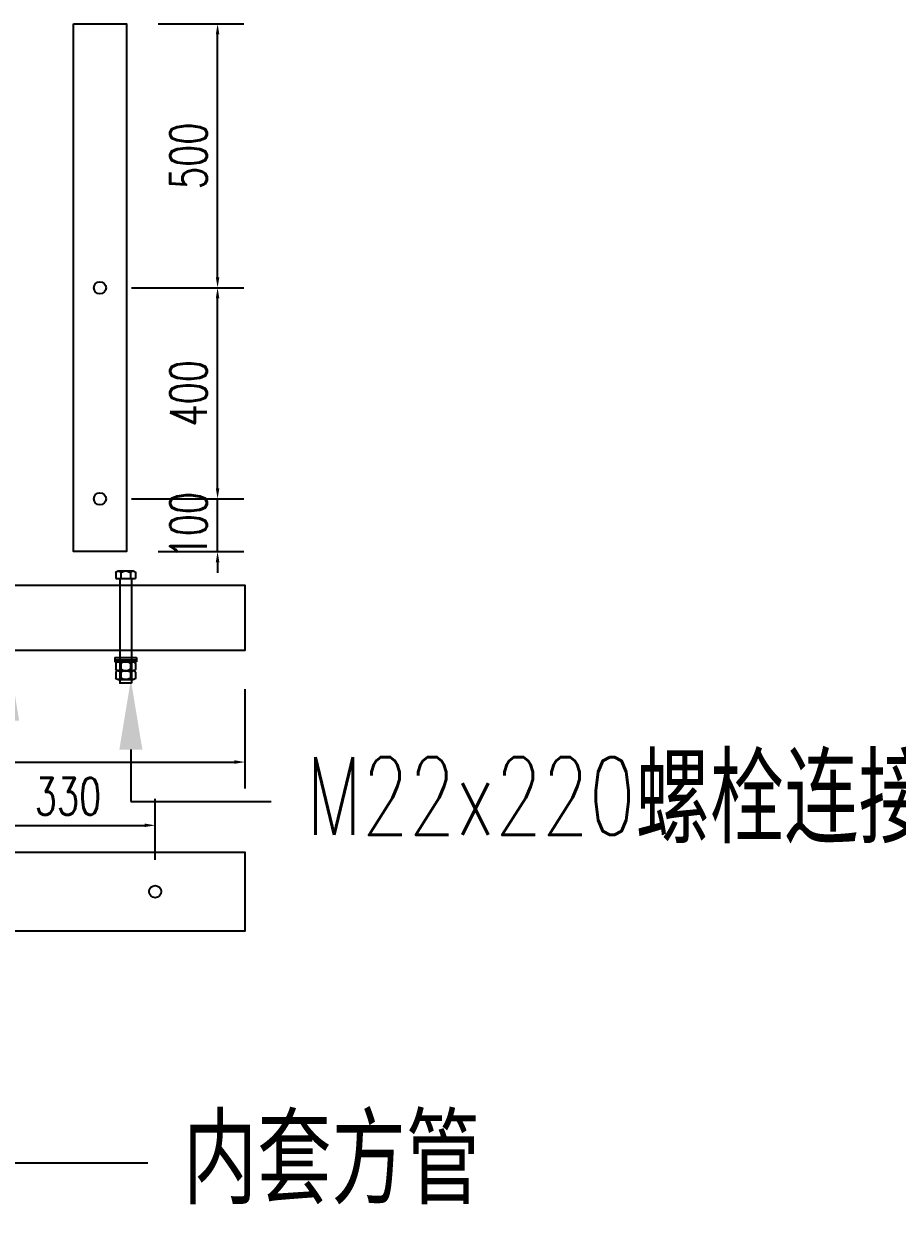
# Model space of a CAD drawing. Header units: millimetres. Extents: x -1612139 to -1300424, y 1145038 to 1536160.
# Drawn here: x -1509872 to -1508218, y 1163818 to 1166085 of the extents above; entities that cross this region are included whole.
import ezdxf
from ezdxf import colors
from ezdxf.entities.mleader import LeaderData, LeaderLine
from ezdxf.math import Vec2, Vec3

# ---------------------------------------------------------------- set-up
doc = ezdxf.new("R2010")
doc.units = ezdxf.units.MM
doc.header["$LTSCALE"] = 1000
doc.layers.get('0').update_dxf_attribs({"linetype": 'CONTINUOUS'})
doc.layers.get('DEFPOINTS').update_dxf_attribs({"linetype": 'CONTINUOUS'})
doc.layers.add('W-STEEL_FRAME钢架', color=3, linetype='CONTINUOUS')
doc.layers.add('方管150X150X12', color=3, linetype='CONTINUOUS')
doc.styles.get("Standard").update_dxf_attribs({"font": 'simplex.shx', "width": 0.7, "bigfont": 'hztxt.shx'})
doc.styles.add('STANDARD_T3', font='simplex.shx', dxfattribs={"width": 0.7, "bigfont": 'gbcbig.shx'})
doc.dimstyles.new('W&&20', dxfattribs={"dimtxt": 70, "dimasz": 20, "dimexe": 50, "dimexo": 60, "dimgap": 20, "dimtad": 1, "dimdec": 0, "dimzin": 0, "dimdsep": 46, "dimtxsty": 'STANDARD_T3', "dimcen": 0.09, "dimclrd": 1, "dimclre": 1, "dimclrt": 7, "dimazin": 2, "dimtfac": 1, "dimtdec": 0, "dimtix": 1, "dimtmove": 2, "dimatfit": 3, "dimfxl": 100, "dimtolj": 1, "dimtzin": 0, "dimarcsym": 0})

# ---------------------------------------------------------------- blocks, each defined once
blk = doc.blocks.new('*D375')
at = {"layer": 'DEFPOINTS', "color": 0, "transparency": 16777216}
for p in [(-1511453.2, 1164897.1), (-1509453.2, 1164884.1), (-1509453.2, 1164686)]:
    blk.add_point(p, dxfattribs=at)
at = {"layer": '方管150X150X12', "color": 1, "lineweight": -2, "transparency": 16777216}
for p, q in [((-1511453.2, 1164837.1), (-1511453.2, 1164636)), ((-1509453.2, 1164824.1), (-1509453.2, 1164636)), ((-1511433.2, 1164686), (-1509473.2, 1164686))]:
    blk.add_line(p, q, dxfattribs=at)
at = {"layer": '方管150X150X12', "color": 1, "transparency": 16777216}
for points in [[(-1511433.2, 1164689.4), (-1511433.2, 1164682.7), (-1511453.2, 1164686)], [(-1509473.2, 1164689.4), (-1509473.2, 1164682.7), (-1509453.2, 1164686)]]:
    blk.add_solid(points, dxfattribs=at)
at = {"layer": '方管150X150X12', "color": 7, "transparency": 16777216, "insert": (-1510453.2, 1164741), "char_height": 70, "attachment_point": 5, "style": 'STANDARD_T3'}
blk.add_mtext('\\A1;2000', dxfattribs=at)
blk = doc.blocks.new('*D395')
at = {"layer": 'DEFPOINTS', "color": 0, "transparency": 16777216}
for p in [(-1509727.8, 1165184.8), (-1509505.1, 1165184.8), (-1509677.8, 1165084.8)]:
    blk.add_point(p, dxfattribs=at)
at = {"layer": '方管150X150X12', "color": 1, "lineweight": -2, "transparency": 16777216}
for p, q in [((-1509505.1, 1165204.8), (-1509505.1, 1165224.8)), ((-1509667.8, 1165184.8), (-1509455.1, 1165184.8)), ((-1509505.1, 1165084.8), (-1509505.1, 1165184.8)), ((-1509617.8, 1165084.8), (-1509455.1, 1165084.8)), ((-1509505.1, 1165064.8), (-1509505.1, 1165044.8))]:
    blk.add_line(p, q, dxfattribs=at)
at = {"layer": '方管150X150X12', "color": 1, "transparency": 16777216}
for points in [[(-1509508.4, 1165204.8), (-1509501.7, 1165204.8), (-1509505.1, 1165184.8)], [(-1509508.4, 1165064.8), (-1509501.7, 1165064.8), (-1509505.1, 1165084.8)]]:
    blk.add_solid(points, dxfattribs=at)
at = {"layer": '方管150X150X12', "color": 7, "transparency": 16777216, "insert": (-1509560.1, 1165134.8), "char_height": 70, "attachment_point": 5, "rotation": 90, "style": 'STANDARD_T3'}
blk.add_mtext('\\A1;100', dxfattribs=at)
blk = doc.blocks.new('*D396')
at = {"layer": 'DEFPOINTS', "color": 0, "transparency": 16777216}
for p in [(-1509727.8, 1165584.8), (-1509505.1, 1165584.8), (-1509727.8, 1165184.8)]:
    blk.add_point(p, dxfattribs=at)
at = {"layer": '方管150X150X12', "color": 1, "lineweight": -2, "transparency": 16777216}
for p, q in [((-1509667.8, 1165584.8), (-1509455.1, 1165584.8)), ((-1509505.1, 1165204.8), (-1509505.1, 1165564.8)), ((-1509667.8, 1165184.8), (-1509455.1, 1165184.8))]:
    blk.add_line(p, q, dxfattribs=at)
at = {"layer": '方管150X150X12', "color": 1, "transparency": 16777216}
for points in [[(-1509508.4, 1165564.8), (-1509501.7, 1165564.8), (-1509505.1, 1165584.8)], [(-1509508.4, 1165204.8), (-1509501.7, 1165204.8), (-1509505.1, 1165184.8)]]:
    blk.add_solid(points, dxfattribs=at)
at = {"layer": '方管150X150X12', "color": 7, "transparency": 16777216, "insert": (-1509560.1, 1165384.8), "char_height": 70, "attachment_point": 5, "rotation": 90, "style": 'STANDARD_T3'}
blk.add_mtext('\\A1;400', dxfattribs=at)
blk = doc.blocks.new('*D397')
at = {"layer": 'DEFPOINTS', "color": 0, "transparency": 16777216}
for p in [(-1509677.8, 1166084.8), (-1509505.1, 1166084.8), (-1509727.8, 1165584.8)]:
    blk.add_point(p, dxfattribs=at)
at = {"layer": '方管150X150X12', "color": 1, "lineweight": -2, "transparency": 16777216}
for p, q in [((-1509617.8, 1166084.8), (-1509455.1, 1166084.8)), ((-1509505.1, 1165604.8), (-1509505.1, 1166064.8)), ((-1509667.8, 1165584.8), (-1509455.1, 1165584.8))]:
    blk.add_line(p, q, dxfattribs=at)
at = {"layer": '方管150X150X12', "color": 1, "transparency": 16777216}
for points in [[(-1509508.4, 1166064.8), (-1509501.7, 1166064.8), (-1509505.1, 1166084.8)], [(-1509508.4, 1165604.8), (-1509501.7, 1165604.8), (-1509505.1, 1165584.8)]]:
    blk.add_solid(points, dxfattribs=at)
at = {"layer": '方管150X150X12', "color": 7, "transparency": 16777216, "insert": (-1509560.1, 1165834.8), "char_height": 70, "attachment_point": 5, "rotation": 90, "style": 'STANDARD_T3'}
blk.add_mtext('\\A1;500', dxfattribs=at)
blk = doc.blocks.new('*D401')
at = {"layer": 'DEFPOINTS', "color": 0, "transparency": 16777216}
for p in [(-1509623.2, 1164566.1), (-1509953.2, 1164440.5), (-1509623.2, 1164440.5)]:
    blk.add_point(p, dxfattribs=at)
at = {"layer": '方管150X150X12', "color": 1, "lineweight": -2, "transparency": 16777216}
for p, q in [((-1509953.2, 1164500.5), (-1509953.2, 1164616.1)), ((-1509623.2, 1164500.5), (-1509623.2, 1164616.1)), ((-1509933.2, 1164566.1), (-1509643.2, 1164566.1))]:
    blk.add_line(p, q, dxfattribs=at)
at = {"layer": '方管150X150X12', "color": 1, "transparency": 16777216}
for points in [[(-1509933.2, 1164569.5), (-1509933.2, 1164562.8), (-1509953.2, 1164566.1)], [(-1509643.2, 1164569.5), (-1509643.2, 1164562.8), (-1509623.2, 1164566.1)]]:
    blk.add_solid(points, dxfattribs=at)
at = {"layer": '方管150X150X12', "color": 7, "transparency": 16777216, "insert": (-1509788.2, 1164621.1), "char_height": 70, "attachment_point": 5, "style": 'STANDARD_T3'}
blk.add_mtext('\\A1;330', dxfattribs=at)

msp = doc.modelspace()

# ---------------------------------------------------------------- linework, layer by layer
for points in [[(-1509697.8, 1165045.3, -0.601071), (-1509688.5, 1165045.3, -0.601071)], [(-1509688.5, 1165045.3, -0.30051), (-1509669.8, 1165045.3, -0.30051)], [(-1509669.8, 1165045.3, -0.601071), (-1509660.5, 1165045.3, -0.601071)], [(-1509688.5, 1164873, 0.601071), (-1509697.8, 1164873, 0.601071)], [(-1509688.5, 1164861.8, -0.601071), (-1509697.8, 1164861.8, -0.601071)], [(-1509669.8, 1164873, 0.30051), (-1509688.5, 1164873, 0.30051)], [(-1509669.8, 1164861.8, -0.30051), (-1509688.5, 1164861.8, -0.30051)], [(-1509660.5, 1164873, 0.601071), (-1509669.8, 1164873, 0.601071)], [(-1509660.5, 1164861.8, -0.601071), (-1509669.8, 1164861.8, -0.601071)], [(-1509688.5, 1164856.2, 0.601071), (-1509697.8, 1164856.2, 0.601071)], [(-1509688.5, 1164845, -0.601071), (-1509697.8, 1164845, -0.601071)], [(-1509669.8, 1164856.2, 0.30051), (-1509688.5, 1164856.2, 0.30051)], [(-1509669.8, 1164845, -0.30051), (-1509688.5, 1164845, -0.30051)], [(-1509660.5, 1164856.2, 0.601071), (-1509669.8, 1164856.2, 0.601071)], [(-1509660.5, 1164845, -0.601071), (-1509669.8, 1164845, -0.601071)]]:
    msp.add_lwpolyline(points, format="xyb")
for points in [[(-1509697.8, 1165045.3), (-1509697.8, 1165034.1)], [(-1509693.1, 1165048.1), (-1509665.2, 1165048.1)], [(-1509688.5, 1165045.3), (-1509688.5, 1165034.1)], [(-1509669.8, 1165045.3), (-1509669.8, 1165034.1)], [(-1509660.5, 1165045.3), (-1509660.5, 1165034.1)], [(-1509697.8, 1165034.1), (-1509660.5, 1165034.1)], [(-1509690.2, 1165034.1), (-1509690.2, 1164835.6)], [(-1509668.2, 1165034.1), (-1509668.2, 1164835.6)], [(-1509699.8, 1164884.1), (-1509699.8, 1164880)], [(-1509699.8, 1164884.1), (-1509658.5, 1164884.1)], [(-1509699.8, 1164880), (-1509699.8, 1164875.8)], [(-1509699.8, 1164880), (-1509658.5, 1164880)], [(-1509699.8, 1164880), (-1509658.5, 1164880)], [(-1509699.8, 1164875.8), (-1509658.5, 1164875.8)], [(-1509697.8, 1164873), (-1509697.8, 1164861.8)], [(-1509693.2, 1164875.8), (-1509665.2, 1164875.8)], [(-1509688.5, 1164873), (-1509688.5, 1164861.8)], [(-1509669.8, 1164873), (-1509669.8, 1164861.8)], [(-1509660.5, 1164873), (-1509660.5, 1164861.8)], [(-1509658.5, 1164884.1), (-1509658.5, 1164880)], [(-1509658.5, 1164880), (-1509658.5, 1164875.8)], [(-1509697.8, 1164856.2), (-1509697.8, 1164845)], [(-1509693.2, 1164859), (-1509665.2, 1164859)], [(-1509693.1, 1164859), (-1509665.2, 1164859)], [(-1509693.1, 1164842.2), (-1509665.2, 1164842.2)], [(-1509688.5, 1164856.2), (-1509688.5, 1164845)], [(-1509669.8, 1164856.2), (-1509669.8, 1164845)], [(-1509660.5, 1164856.2), (-1509660.5, 1164845)], [(-1509668.2, 1164835.6), (-1509690.2, 1164835.6), (-1509690.2, 1164835.6)]]:
    msp.add_lwpolyline(points)
at = {"color": 2}
msp.add_lwpolyline([(-1511453.2, 1165021.1), (-1509453.2, 1165021.1), (-1509453.2, 1164897.1), (-1511453.2, 1164897.1)], close=True, dxfattribs=at)
at = {"layer": 'W-STEEL_FRAME钢架', "color": 2}
msp.add_lwpolyline([(-1509777.8, 1166084.8), (-1509677.8, 1166084.8), (-1509677.8, 1165084.8), (-1509777.8, 1165084.8)], close=True, dxfattribs=at)
at = {"layer": '方管150X150X12'}
msp.add_lwpolyline([(-1511453.2, 1164515.5), (-1509453.2, 1164515.5), (-1509453.2, 1164365.5), (-1511453.2, 1164365.5)], close=True, dxfattribs=at)
for centre in [(-1509727.8, 1165584.8), (-1509727.8, 1165184.8), (-1509623.2, 1164440.5)]:
    msp.add_circle(centre, 11.5, dxfattribs=at)

# ---------------------------------------------------------------- dimensions: what is measured, and where the dimension line sits
for base, p1, p2, picture, middle in [((-1509505.1, 1166084.8), (-1509727.8, 1165584.8), (-1509677.8, 1166084.8), '*D397', (-1509560.1, 1165834.8)), ((-1509505.1, 1165584.8), (-1509727.8, 1165184.8), (-1509727.8, 1165584.8), '*D396', (-1509560.1, 1165384.8)), ((-1509505.1, 1165184.8), (-1509677.8, 1165084.8), (-1509727.8, 1165184.8), '*D395', (-1509560.1, 1165134.8))]:
    dim = msp.add_linear_dim(base=base, p1=p1, p2=p2, angle=90, dimstyle='W&&20', dxfattribs=at)
    dim.commit()
    dim.dimension.update_dxf_attribs({"geometry": picture, "text_midpoint": middle})
for base, p1, p2, picture, middle in [((-1509453.2, 1164686), (-1511453.2, 1164897.1), (-1509453.2, 1164884.1), '*D375', (-1510453.2, 1164741)), ((-1509623.2, 1164566.1), (-1509953.2, 1164440.5), (-1509623.2, 1164440.5), '*D401', (-1509788.2, 1164621.1))]:
    dim = msp.add_linear_dim(base=base, p1=p1, p2=p2, dimstyle='W&&20', dxfattribs=at)
    dim.commit()
    dim.dimension.update_dxf_attribs({"geometry": picture, "text_midpoint": middle})

# ---------------------------------------------------------------- leaders
at = {"color": 3}
ml = msp.add_multileader_mtext('Standard', dxfattribs=at)
ml.set_content('{\\fSimSun|b0|i0|c134|p34;内套方管}', color=3)
ml.set_leader_properties()
ml.build(insert=Vec2(0, 0))
ml.multileader.update_dxf_attribs({"dogleg_length": 265.4, "arrow_head_size": 132.7})
ctx = ml.context
ctx.base_point, ctx.char_height, ctx.arrow_head_size, ctx.landing_gap_size, ctx.plane_origin = Vec3(-1509637.2, 1163926.4), 147.456, 132.7, 66.4, Vec3(-1510152.6, 1156572.6)
notes = []
notes.append((ctx, [(0, (1, 1, 0), (-1509902.6, 1163926.4), (1, 0), 265.4, [(0, [(-1509902.6, 1164897.1)], 0, [])])]))
ctx.mtext.insert, ctx.mtext.width, ctx.mtext.flow_direction = Vec3(-1509570.9, 1164011.6), 2317.646, 5
ml = msp.add_multileader_mtext('Standard', dxfattribs=at)
ml.set_content('M22x220{\\fSimSun|b0|i0|c134|p34;螺栓连接}', color=3)
ml.set_leader_properties()
ml.build(insert=Vec2(0, 0))
ml.multileader.update_dxf_attribs({"dogleg_length": 265.4, "arrow_head_size": 132.7})
ctx = ml.context
ctx.base_point, ctx.char_height, ctx.arrow_head_size, ctx.landing_gap_size, ctx.plane_origin = Vec3(-1509403.9, 1164611), 147.456, 132.7, 66.4, Vec3(-1506294.3, 1157013.1)
notes.append((ctx, [(0, (1, 1, 0), (-1509669.3, 1164611), (1, 0), 265.4, [(0, [(-1509669.3, 1164842.2)], 0, [])])]))
ctx.mtext.insert, ctx.mtext.width, ctx.mtext.flow_direction = Vec3(-1509337.5, 1164695.4), 1716.225, 5
for ctx, leaders in notes:
    for number, flags, end, landing, length, lines in leaders:
        leader = LeaderData()
        leader.index, (leader.has_last_leader_line, leader.has_dogleg_vector, leader.attachment_direction) = number, flags
        leader.last_leader_point, leader.dogleg_vector, leader.dogleg_length = Vec3(end), Vec3(landing), length
        for number, points, colour, breaks in lines:
            line = LeaderLine()
            line.index, line.vertices, line.color, line.breaks = number, Vec3.list(points), colors.encode_raw_color(colour), breaks
            leader.lines.append(line)
        ctx.leaders.append(leader)

doc.saveas('drawing.dxf')
